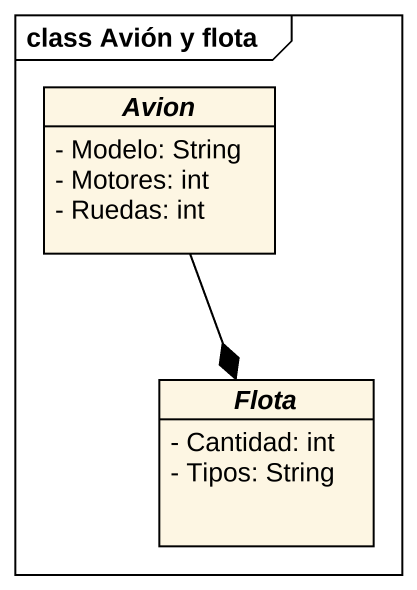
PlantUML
@startuml
mainframe class Avión y flota
hide circle
hide empty members
skinparam classAttributeIconSize 0
abstract class Avion {
  - Modelo: String
  - Motores: int
  - Ruedas: int
}
abstract class Flota {
  - Cantidad: int
  - Tipos: String
}
Avion --* Flota
@enduml
